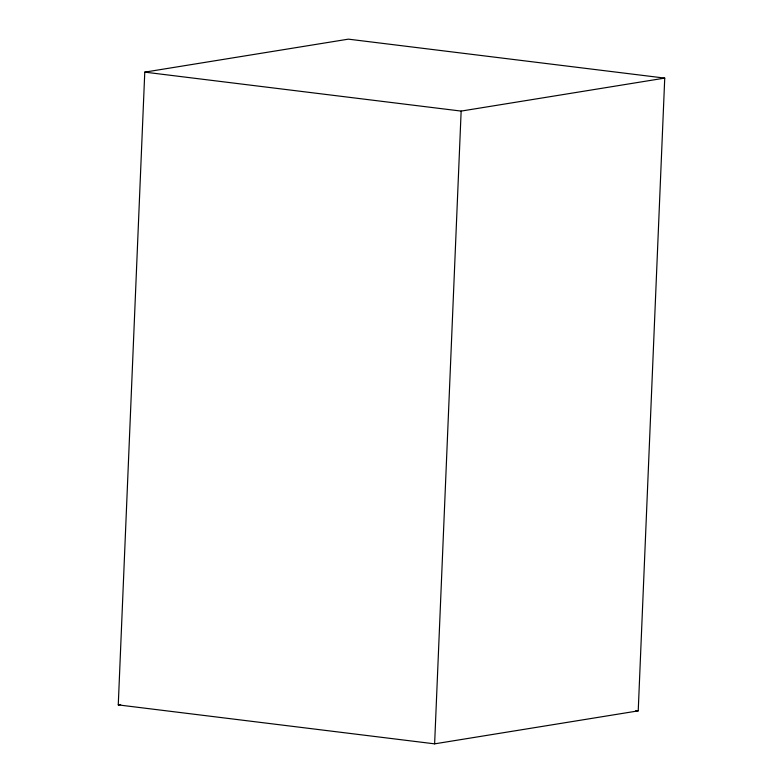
<?xml version="1.0" encoding="UTF-8"?>
<svg xmlns="http://www.w3.org/2000/svg" width="783" height="783" viewBox="0 0 783 783"><rect width="100%" height="100%" fill="white"/><g stroke="black" fill="none" stroke-linecap="round" stroke-linejoin="round"><path stroke-width="1.17" d="M118.262 704.896L144.777 72.134L348.376 39.15L664.738 78.104L638.223 710.866L434.624 743.85L118.262 704.896L120.67 704.504M434.624 743.85L461.148 111.088L664.738 78.104M144.777 72.134L461.148 111.088M635.796 710.572L638.223 710.866"/></g></svg>
